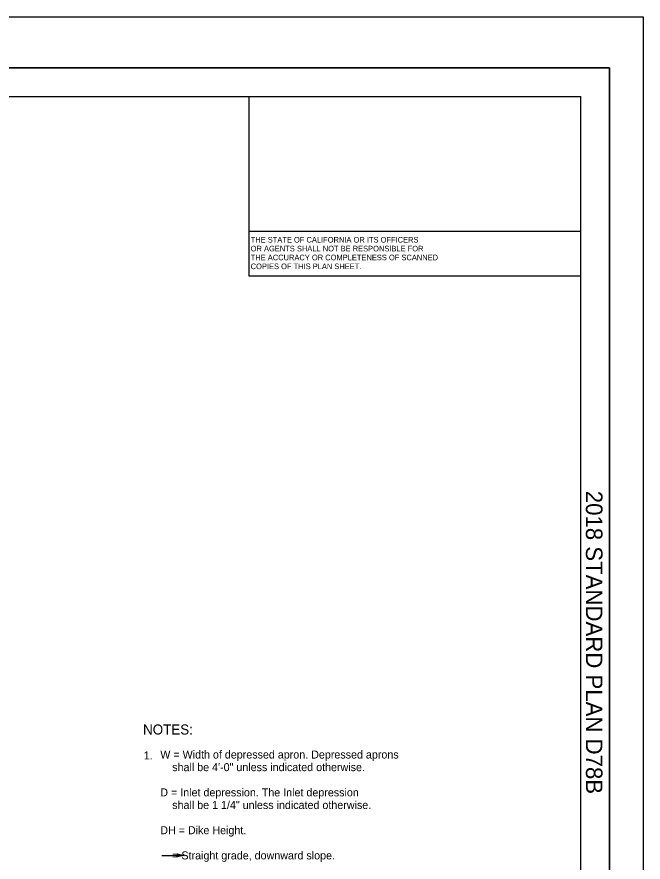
# Model space of a CAD drawing. Extents: x -894 to 866, y -476 to 714.
# Drawn here: x 318 to 866, y -25 to 714 of the extents above; entities that cross this region are included whole.
import ezdxf

# ---------------------------------------------------------------- set-up
doc = ezdxf.new("R2010")
doc.units = 0
for name, color, linetype in [('10 Sheet Format', 7, 'Continuous'), ('57 Undefined', 7, 'Continuous'), ('60 Nongeo Data', 7, 'Continuous')]:
    doc.layers.add(name, color=color, linetype=linetype)

msp = doc.modelspace()

# ---------------------------------------------------------------- linework, layer by layer
at = {"layer": '10 Sheet Format'}
for p, q in [((-863.43, 668.96), (836.58, 668.96)), ((836.58, 668.97), (836.58, 668.97)), ((836.58, 668.96), (836.58, -431.04)), ((-813.45, 643.96), (811.55, 643.96)), ((521.55, 487.06), (521.55, 643.96)), ((811.55, -406.04), (811.55, 643.96)), ((811.55, 525.89), (521.55, 525.89)), ((811.55, 487.06), (521.55, 487.06))]:
    msp.add_line(p, q, dxfattribs=at)
for points in [[(-894.04, 713.56), (865.96, 713.56), (865.96, -476.44), (-894.04, -476.44)], [(-863.43, -431.04), (836.58, -431.04), (836.58, 668.96), (-863.43, 668.96)]]:
    msp.add_lwpolyline(points, close=True, dxfattribs=at)
at = {"layer": '60 Nongeo Data'}
for p, q in [((445.28, -19.48), (461.71, -19.48)), ((459.4, -19.41), (458.6, -18.07)), ((458.6, -18.07), (458.6, -18.07)), ((458.6, -18.07), (464.6, -19.41)), ((464.6, -19.41), (458.6, -20.74)), ((458.6, -20.74), (459.4, -19.41)), ((458.6, -20.74), (458.6, -20.74)), ((458.81, -18.43), (463.22, -19.41)), ((463.2, -19.42), (458.83, -20.38)), ((461.83, -19.41), (459.01, -20.04)), ((459.05, -18.79), (461.83, -19.41)), ((459.22, -19.14), (460.45, -19.41)), ((460.45, -19.41), (459.24, -19.68)), ((464.6, -19.41), (464.6, -19.41))]:
    msp.add_line(p, q, dxfattribs=at)

# ---------------------------------------------------------------- texts
at = {"layer": '10 Sheet Format'}
for s, p in [('THE STATE OF CALIFORNIA OR ITS OFFICERS', (522.88, 516.32)), ('OR AGENTS SHALL NOT BE RESPONSIBLE FOR', (522.88, 508.57)), ('THE ACCURACY OR COMPLETENESS OF SCANNED', (522.88, 500.82)), ('COPIES OF THIS PLAN SHEET.', (522.88, 493.07))]:
    msp.add_text(s, height=4.9, dxfattribs=at).set_placement(p)
msp.add_text('2018 STANDARD PLAN D78B', height=14.5, rotation=270, dxfattribs=at).set_placement((815.95, 299.3))
at = {"layer": '57 Undefined'}
for s, height, p in [('NOTES:', 8.75, (428.79, 86.28)), ('1.', 7, (429.4, 64.45)), ('W = Width of depressed apron. Depressed aprons ', 7, (443.86, 65.28)), ('    shall be 4\'-0" unless indicated otherwise.', 7, (443.86, 54.25)), ('D = Inlet depression. The Inlet depression', 7, (443.86, 32.2)), ('    shall be 1 1/4" unless indicated otherwise.', 7, (443.86, 21.18)), ('DH = Dike Height.', 7, (443.86, -0.87)), ('    = Straight grade, downward slope.', 7, (443.86, -22.91))]:
    msp.add_text(s, height=height, dxfattribs=at).set_placement(p)

doc.saveas('drawing.dxf')
